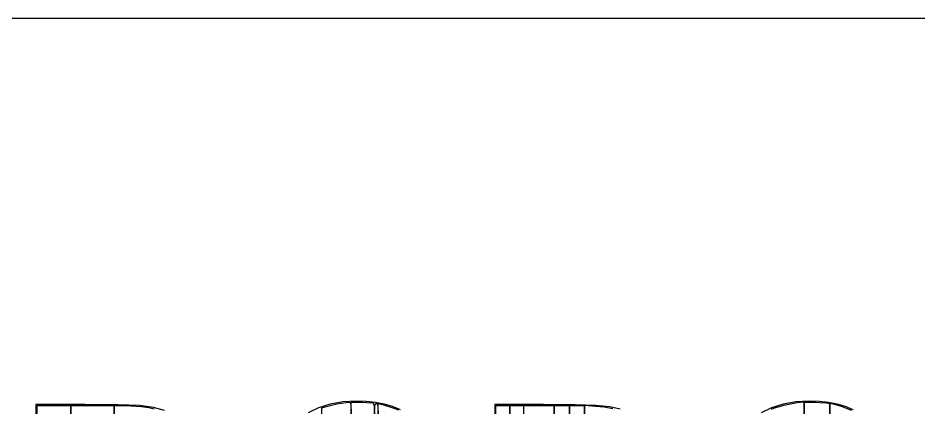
# Model space of a CAD drawing. Extents: x 0 to 1058, y 0 to 353.
# Drawn here: x 270.1 to 542.4, y 235 to 352.8 of the extents above; entities that cross this region are included whole.
import ezdxf

# ---------------------------------------------------------------- set-up
doc = ezdxf.new("R2010")
doc.units = 0

msp = doc.modelspace()

# ---------------------------------------------------------------- linework, layer by layer
at = {"layer": 'Layer 1'}
for p, q in [((0, 352.778), (529.167, 352.778)), ((529.167, 352.778), (1058.33, 352.778)), ((372.35757, 237.04757), (368.299746, 236.809389)), ((370.905711, 236.917782), (371.2106, 236.9715)), ((371.053506, 236.87378), (370.905711, 236.917782)), ((372.53352, 236.83312), (371.053506, 236.87378)), ((371.2106, 236.9715), (373.85643, 236.9715)), ((371.2106, 236.9715), (371.2106, 236.9715)), ((375.312275, 236.944606), (372.35757, 237.04757)), ((374.013532, 236.873772), (372.53352, 236.83312)), ((373.85643, 236.9715), (374.161325, 236.917773)), ((374.161325, 236.917773), (374.013532, 236.873772)), ((378.120164, 236.62733), (375.312275, 236.944606)), ((509.23537, 237.04757), (505.177551, 236.809389)), ((507.783705, 236.917782), (508.0886, 236.9715)), ((507.931497, 236.87378), (507.783705, 236.917782)), ((509.41151, 236.83312), (507.931497, 236.87378)), ((508.0886, 236.9715), (510.73443, 236.9715)), ((508.0886, 236.9715), (508.0886, 236.9715)), ((512.190075, 236.944606), (509.23537, 237.04757)), ((510.891524, 236.873772), (509.41151, 236.83312)), ((510.73443, 236.9715), (511.039319, 236.917773)), ((511.039319, 236.917773), (510.891524, 236.873772)), ((514.997964, 236.62733), (512.190075, 236.944606)), ((275.51907, 236.00803), (275.519, 172.685)), ((290.42397, 236.00603), (275.51907, 236.00803)), ((275.872, 172.509), (275.872, 235.656)), ((275.872, 235.656), (280.988, 235.656)), ((280.988, 235.656), (286.103, 235.656)), ((281.32985, 235.879998), (283.04001, 235.92)), ((281.420327, 235.862494), (281.32985, 235.879998)), ((282.102238, 235.847219), (281.420327, 235.862494)), ((290.16013, 235.81685), (282.102238, 235.847219)), ((283.04, 235.92), (297.5039, 235.91984)), ((283.04001, 235.92), (283.04, 235.92)), ((286.10236, 231.9519), (286.103, 235.656)), ((286.103, 235.656), (286.103, 231.952)), ((286.103, 235.656), (292.629, 235.656)), ((298.283715, 235.847049), (290.16013, 235.81685)), ((300.353843, 235.93787), (290.42397, 236.00603)), ((292.629, 235.656), (299.156, 235.656)), ((297.5039, 235.91984), (299.127215, 235.879815)), ((298.998757, 235.862313), (298.283715, 235.847049)), ((299.127215, 235.879815), (298.998757, 235.862313)), ((299.156, 235.656), (299.156, 231.952)), ((299.156, 232), (299.156, 235.656)), ((299.156, 235.656), (302.59559, 235.653)), ((306.810526, 235.671049), (300.353843, 235.93787)), ((302.59559, 235.653), (307.4559, 235.382023)), ((311.064732, 235.106993), (306.810526, 235.671049)), ((307.4559, 235.382023), (309.624216, 235.090967)), ((309.624216, 235.090967), (311.23864, 234.73657)), ((314.38717, 234.14713), (311.064732, 235.106993)), ((360.921983, 234.995941), (357.74117, 233.45501)), ((364.464696, 236.11979), (360.921983, 234.995941)), ((361.95, 234.968), (362.92014, 235.3416)), ((361.95044, 230.918), (361.95, 234.968)), ((362.92014, 235.3416), (366.435883, 236.201118)), ((368.299746, 236.809389), (364.464696, 236.11979)), ((366.435883, 236.201118), (369.91855, 236.71442)), ((369.91855, 236.71442), (370.407692, 236.653652)), ((370.407692, 236.653652), (370.660612, 236.249424)), ((370.660612, 236.249424), (370.76945, 233.07905)), ((370.769, 233.024), (370.769, 236.714)), ((370.769, 236.714), (373.739, 236.714)), ((373.739, 236.714), (377.26678, 236.49987)), ((377.26678, 236.49987), (377.547746, 236.243565)), ((377.547746, 236.243565), (377.718035, 235.625199)), ((377.718035, 235.625199), (377.8248, 232.61932)), ((377.82502, 232.68671), (377.925929, 235.660821)), ((377.925929, 235.660821), (378.087371, 236.21357)), ((378.087371, 236.21357), (378.35419, 236.36148)), ((380.778408, 236.098354), (378.120164, 236.62733)), ((378.35419, 236.36148), (378.621776, 236.207139)), ((378.621776, 236.207139), (378.783134, 235.626525)), ((378.783134, 235.626525), (378.88336, 232.48092)), ((378.883, 232.513), (378.883, 236.286)), ((378.883, 236.286), (380.2637, 235.97577)), ((380.2637, 235.97577), (383.3505, 235.03267)), ((383.284176, 235.360289), (380.778408, 236.098354)), ((385.634638, 234.415746), (383.284176, 235.360289)), ((383.3505, 235.03267), (385.05661, 234.39981)), ((428.89928, 236.00818), (414.161, 236.009)), ((414.161, 236.009), (414.161, 172.664)), ((414.514, 172.509), (414.514, 235.656)), ((414.514, 235.656), (416.631, 235.656)), ((416.631, 235.656), (418.747, 235.656)), ((418.747, 172.509), (418.747, 235.656)), ((418.747, 235.656), (420.776, 235.656)), ((418.747, 235.656), (418.747, 172.509)), ((419.970138, 235.879638), (421.6572, 235.9196)), ((420.08094, 235.862161), (419.970138, 235.879638)), ((420.787933, 235.846916), (420.08094, 235.862161)), ((420.776, 235.656), (422.80447, 235.65601)), ((428.97733, 235.81669), (420.787933, 235.846916)), ((421.65717, 235.9196), (436.29747, 235.9196)), ((421.6572, 235.9196), (421.65717, 235.9196)), ((422.80447, 235.65601), (422.804, 172.509)), ((422.981, 231.9521), (422.981, 235.656)), ((422.981, 235.656), (427.567, 235.656)), ((427.567, 235.656), (432.153, 235.656)), ((438.426625, 235.952794), (428.89928, 236.00818)), ((437.16674, 235.84692), (428.97733, 235.81669)), ((432.153, 235.656), (432.153, 231.952)), ((432.153, 231.9521), (432.153, 235.656)), ((432.153, 235.656), (434.446, 235.656)), ((434.446, 235.656), (436.739, 235.656)), ((436.29747, 235.9196), (437.984536, 235.879642)), ((436.739, 231.9521), (436.739, 235.656)), ((436.739, 235.656), (439.032, 235.656)), ((436.739, 235.656), (436.739, 231.952)), ((437.873734, 235.862166), (437.16674, 235.84692)), ((437.984536, 235.879642), (437.873734, 235.862166)), ((444.711679, 235.739389), (438.426625, 235.952794)), ((439.032, 235.656), (441.325, 235.656)), ((441.325, 232.005), (441.325, 235.762)), ((441.325, 235.762), (444.58819, 235.54419)), ((441.325, 235.656), (441.325, 231.952)), ((444.58819, 235.54419), (447.180687, 235.259937)), ((448.884783, 235.297097), (444.711679, 235.739389)), ((447.180687, 235.259937), (449.867746, 234.772508)), ((452.07628, 234.55505), (448.884783, 235.297097)), ((497.799784, 234.995941), (494.61897, 233.45501)), ((497.769, 234.615), (498.73913, 234.98522)), ((501.3425, 236.11979), (497.799784, 234.995941)), ((498.73913, 234.98522), (501.979848, 235.931848)), ((505.177551, 236.809389), (501.3425, 236.11979)), ((501.979848, 235.931848), (505.54224, 236.56724)), ((505.54224, 236.56724), (507.64677, 236.80534)), ((507.64677, 236.80534), (507.647, 233.124)), ((507.647, 233.024), (507.647, 236.714)), ((507.647, 236.714), (510.425, 236.714)), ((510.425, 236.714), (514.30556, 236.49352)), ((514.30556, 236.49352), (515.40799, 236.27303)), ((517.656208, 236.098354), (514.997964, 236.62733)), ((515.40799, 236.27303), (515.408, 232.613)), ((515.408, 232.565), (515.408, 236.375)), ((515.408, 236.375), (516.37813, 236.16058)), ((516.37813, 236.16058), (519.135304, 235.387423)), ((520.161976, 235.360289), (517.656208, 236.098354)), ((519.135304, 235.387423), (521.871524, 234.311775)), ((522.512438, 234.415746), (520.161976, 235.360289))]:
    msp.add_line(p, q, dxfattribs=at)

doc.saveas('drawing.dxf')
